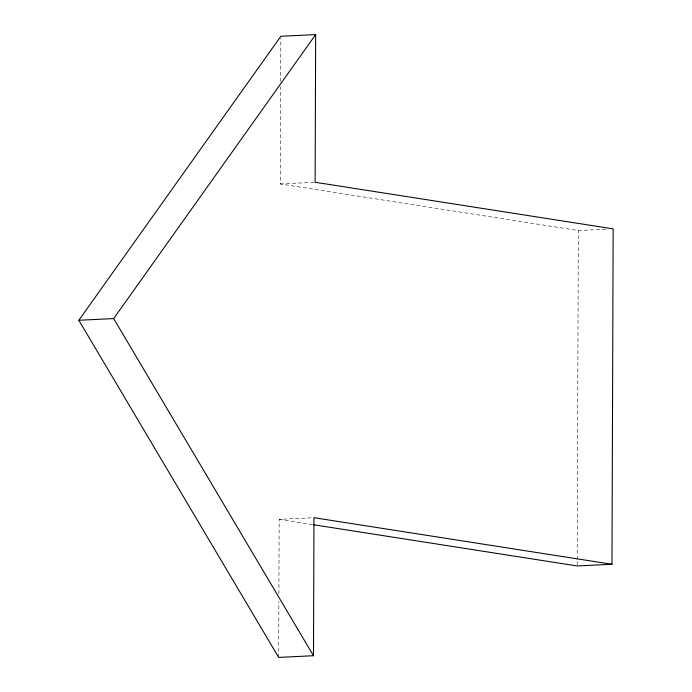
<?xml version="1.0" encoding="UTF-8"?>
<svg xmlns="http://www.w3.org/2000/svg" width="692" height="692" viewBox="0 0 692 692"><rect width="100%" height="100%" fill="white"/><g stroke="black" fill="none" stroke-linecap="round" stroke-linejoin="round"><path stroke-width="0.52" stroke-dasharray="3.46 2.59" d="M278.668 657.4L278.867 601.331M278.893 593.779L279.153 519.372L313.969 517.694M605.768 229.216L578.33 230.54L280.321 183.96L280.658 86.941M280.675 81.552L280.831 38.432M577.163 564.88L577.18 560.563M577.189 559.482L578.33 230.54M280.321 183.96L315.137 182.273M279.153 519.372L312.265 524.553"/><path stroke-width="1.04" d="M313.485 655.722L313.969 517.694L611.979 564.274L613.155 228.862L315.137 182.273L315.656 34.6L280.84 36.278L78.845 320.266L278.668 657.4L313.485 655.722L113.67 318.588L78.845 320.266M113.67 318.588L315.656 34.6M611.979 564.274L577.163 565.952L313.329 524.718"/></g></svg>
